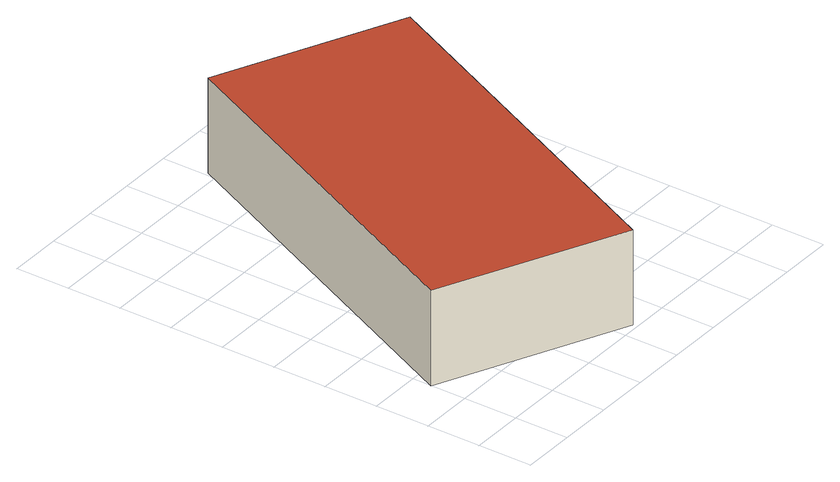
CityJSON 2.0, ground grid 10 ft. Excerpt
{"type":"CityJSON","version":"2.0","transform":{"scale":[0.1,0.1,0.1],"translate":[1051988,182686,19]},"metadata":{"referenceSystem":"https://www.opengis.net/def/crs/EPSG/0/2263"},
"CityObjects":{
"building1":{"type":"Building","attributes":{"name":"Bldg_3210003341","BIN":"4281152"},"geometry":[{"type":"MultiSurface","lod":"2","boundaries":[[[0,1,2,3]],[[4,5,6,7]],[[0,3,7,6]],[[1,0,6,5]],[[2,1,5,4]],[[3,2,4,7]]],"semantics":{"surfaces":[{"type":"RoofSurface","BIN":"4281152"},{"type":"GroundSurface"},{"type":"WallSurface"}],"values":[0,1,2,2,2,2]}}]}
},
"vertices":[
[307,818,185],[0,165,185],[332,9,185],[639,662,185],[332,9,6],[0,165,6],[307,818,6],[639,662,6]
]}
